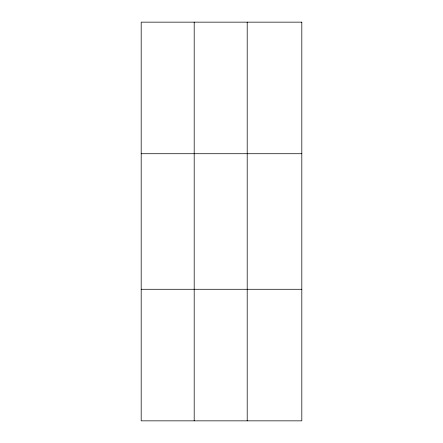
<?xml version="1.0" encoding="UTF-8"?>
<svg xmlns="http://www.w3.org/2000/svg" width="443" height="443" viewBox="0 0 443 443"><rect width="100%" height="100%" fill="white"/><g stroke="black" fill="none" stroke-linecap="round" stroke-linejoin="round"><path stroke-width="0.66" d="M247.2 420.85L247.2 22.15M141.184 153.721L301.816 153.721M141.184 289.279L301.816 289.279M194.195 22.15L194.195 420.85M301.816 22.15L301.816 420.85L141.184 420.85L141.184 22.15L301.816 22.15"/></g></svg>
